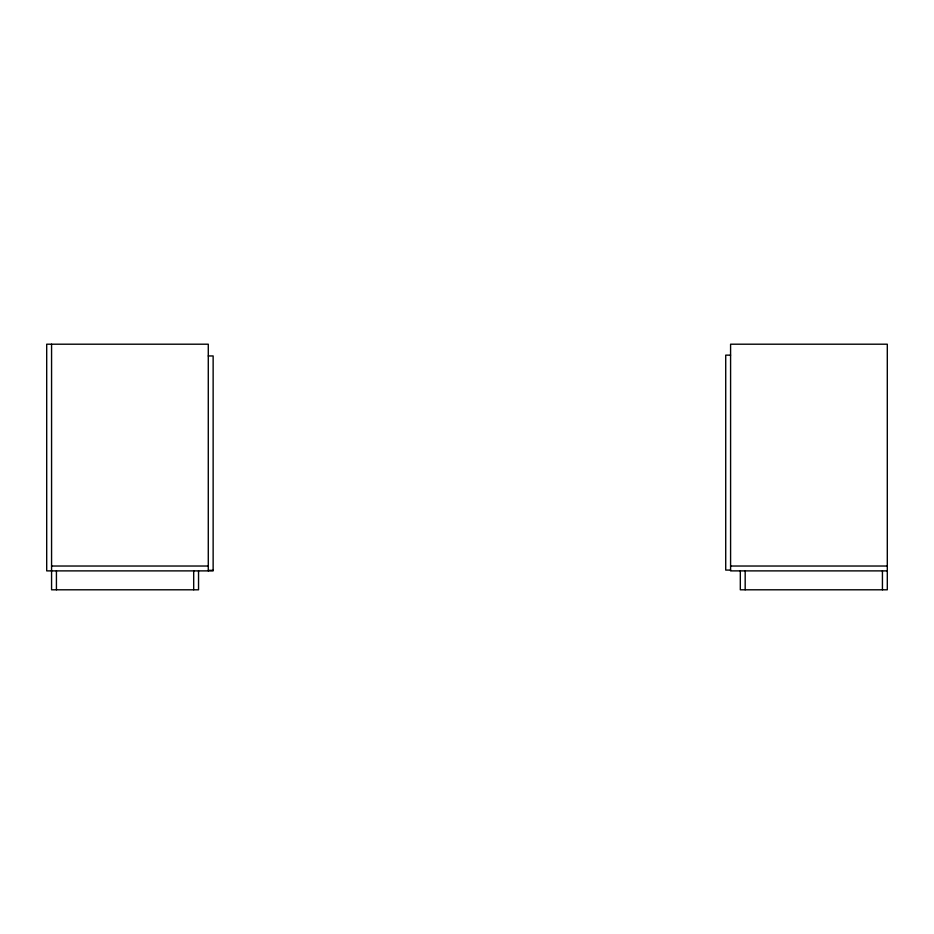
<?xml version="1.0" encoding="UTF-8"?>
<svg xmlns="http://www.w3.org/2000/svg" width="934" height="934" viewBox="0 0 934 934"><rect width="100%" height="100%" fill="white"/><g stroke="black" fill="none" stroke-linecap="round" stroke-linejoin="round"><path stroke-width="1.4" d="M730.586 355.142L725.718 355.142L725.718 570.079L730.586 570.079M208.282 355.947L213.139 355.947L213.139 570.884L46.7 570.884L46.7 344.202L208.282 344.202L208.282 570.884M51.568 566.027L208.282 566.027M730.586 566.027L887.3 566.027M208.282 570.347L213.139 570.347M887.3 570.884L730.586 570.884L730.586 344.202L887.3 344.202L887.3 589.798L740.312 589.798L740.312 570.884M882.432 570.884L882.432 589.798M745.18 570.884L745.18 589.798M198.545 570.884L198.545 589.798L51.568 589.798L51.568 344.202M193.688 570.884L193.688 589.798M56.425 570.884L56.425 589.798"/></g></svg>
